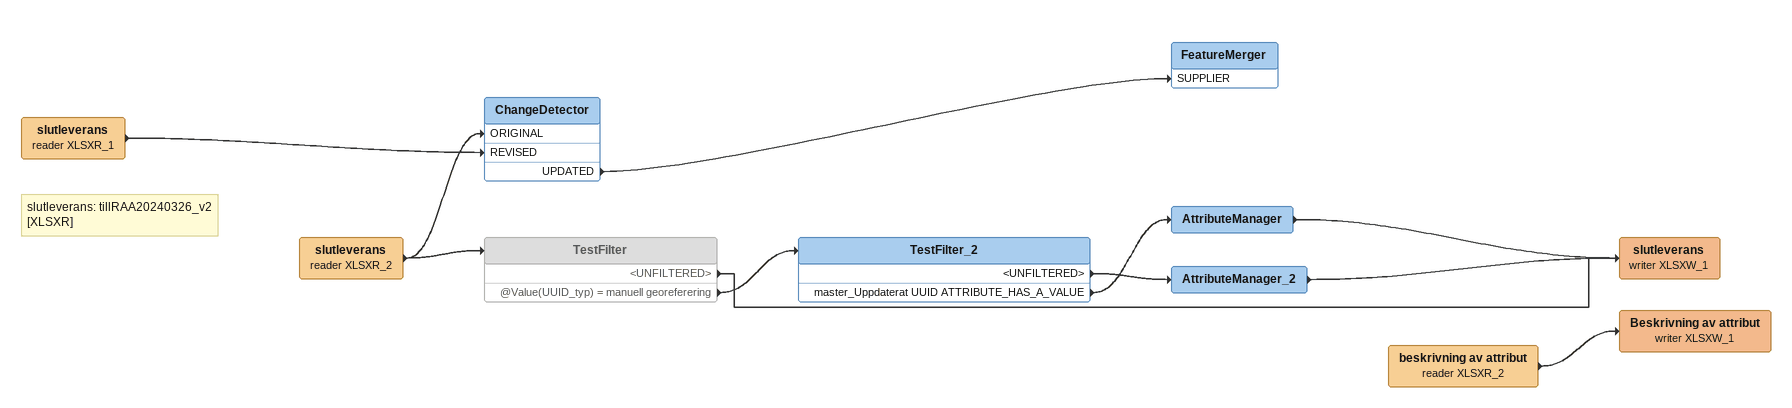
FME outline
slutleverans (reader XLSXR_1)
    -> ChangeDetector [REVISED]
Note: slutleverans: tillRAA20240326_v2 [XLSXR]
slutleverans (reader XLSXR_2)
    -> ChangeDetector [ORIGINAL]
    -> TestFilter
ChangeDetector
    UPDATED -> FeatureMerger [SUPPLIER]
FeatureMerger
TestFilter [off]
    <UNFILTERED> -> slutleverans (writer XLSXW_1)
    @Value(UUID_typ) = manuell georeferering -> TestFilter_2
TestFilter_2
    <UNFILTERED> -> AttributeManager_2
    master_Uppdaterat UUID ATTRIBUTE_HAS_A_VALUE -> AttributeManager
AttributeManager
    -> slutleverans (writer XLSXW_1)
AttributeManager_2
    -> slutleverans (writer XLSXW_1)
slutleverans (writer XLSXW_1)
beskrivning av attribut (reader XLSXR_2)
    -> Beskrivning av attribut (writer XLSXW_1)
Beskrivning av attribut (writer XLSXW_1)
